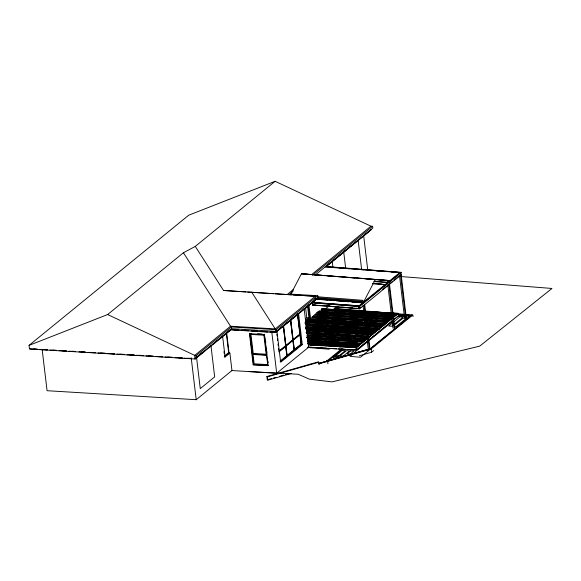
<?xml version="1.0" encoding="UTF-8"?>
<svg xmlns="http://www.w3.org/2000/svg" width="581" height="581" viewBox="0 0 581 581"><rect width="100%" height="100%" fill="white"/><g stroke="black" fill="none" stroke-linecap="round" stroke-linejoin="round"><path stroke-width="0.87" d="M312.883 302.389L358.767 305.831L312.418 302.483L312.687 305.09L358.709 308.693L359.123 308.075M358.709 308.693L358.448 306.093M363.299 302.41L362.74 302.868L359.116 302.585M373.982 281.567L387.556 282.635L388.115 282.177L387.926 280.601L364.396 278.757M290.769 294.218L301.474 273.76L390.047 280.572L301.474 273.76L313.195 274.762M375.355 279.534L363.481 302.229L315.73 298.496M359.537 308.838L359.508 306.514L358.571 306.202L358.6 308.518L359.537 308.838L401.173 274.82L400.926 272.75L399.982 272.431L358.571 306.202M401.173 274.82L400.287 275.031M399.982 272.431L325.483 266.701M315.563 298.641L315.715 299.912L275.685 332.55L230.947 329.848L195.187 359.007L29.486 349.007L29.05 345.375L188.702 215.21L275.133 181.294L370.969 226.205L372.624 226.307L372.835 228.035L314.902 275.271M29.05 345.375L107.63 314.546L183.414 252.75L195.281 246.402L275.133 181.294M195.281 246.402L223.532 290.485L315.28 296.281L275.249 328.911L230.512 326.217L194.751 355.369L195.187 359.007M107.63 314.546L194.751 355.369L196.407 355.47L232.168 326.319M194.955 357.104L196.618 357.199L231.572 328.701L276.316 331.395L317.945 297.457L317.734 295.729L289.57 294.03L292.359 291.749M204.766 350.641L194.969 358.818L198.477 355.957M226.503 332.92L230.011 330.059M199.879 354.817L201.985 353.103M203.386 351.955L204.788 350.815M209.697 346.813L211.099 345.666M213.198 343.952L230.73 329.659M275.467 293.826L287.108 294.582L293.398 289.454M311.569 274.639L370.969 226.205M312.6 275.249L372.624 226.307M326.021 266.418L327.393 265.299M327.684 264.936L343.153 252.321M344.555 251.174L346.668 249.46M348.07 248.312L358.136 240.236L361.636 269.599M326.297 266.251L343.168 252.495M344.577 251.348L349.501 247.339M350.902 246.191L353.016 244.47M354.417 243.323L355.826 242.175M360.743 238.166L362.152 237.019M364.258 235.298L370.569 229.967M371.382 229.669L326.21 266.686M264.754 334.213L264.355 334.54L268.073 365.681L253.156 364.781L249.445 333.639L251.602 333.421M224.484 355.986L228.653 352.594L226.336 333.218M229.88 353.074L229.052 353.023L224.251 356.937L225.079 356.988L229.88 353.074L231.964 370.547L196.204 399.706L47.076 390.708L42.173 349.646M231.572 328.701L231.369 326.965L276.106 329.667L317.734 295.729M296.332 314.946L297.617 313.9L301.248 344.351L280.594 361.186M281.131 327.684L297.864 314.038M270.1 332.034L275.474 332.361L291.459 319.325M292.788 318.214L294.937 316.485M296.15 315.476L297.719 314.219M299.803 312.52L301.19 311.387M302.585 310.254L315.098 300.05M312.687 305.09L315.715 305.04M305.403 318.962L306.804 317.822L308.961 317.952L307.589 306.47M305.453 320.806L308.961 317.952M253.156 364.781L268.473 365.355M305.577 322.223L309.76 318.816L308.177 305.519M324.685 309.462L329.391 305.621M278.873 351.2L285.598 345.717L283.245 325.992M279.396 351.156L300.05 334.315M278.96 351.89L285.685 346.407L286.796 355.754L280.071 361.237M332.862 309.811L336.98 306.448M334.024 309.876L338.142 306.521M280.529 361.622L301.452 344.562L302.28 344.613L298.561 313.471M302.28 344.613L280.659 362.239L276.948 331.097M399.619 272.511L325.164 266.962M231.964 370.547L276.701 373.249L308.729 347.14L304.146 308.751M359.232 306.238L400.643 272.474M359.508 306.514L401.435 272.38L325.759 266.476M358.876 308.794L360.983 307.08M382.741 289.338L392.567 281.327M393.976 280.18L398.886 276.171M392.988 328.214L387.832 284.966L389.553 284.581L394.71 327.829M341.759 348.782L326.478 361.244L327.64 361.309L342.921 348.854M340.038 355.906L346.465 350.663L349.609 350.851L343.182 356.095M392.03 318.228L355.993 347.714L356.269 350.067L366.843 341.519M393.214 317.371L398.152 313.333M393.78 319.775L398.719 315.737L398.443 313.384L356.269 347.699L308.344 344.845M368.913 339.762L371.056 338.084M372.421 336.9L373.866 335.796M375.268 334.649L392.124 320.908M393.49 319.724L398.689 315.766M392.4 320.886L356.56 350.118L307.727 347.14M392.277 321.62L352.587 353.982L319.02 363.488M352.362 354.461L350.045 356.349L360.503 357.25L369.276 350.096M392.226 323.152L388.718 326.014L391.863 326.202L403.105 317.037L399.953 316.848L393.635 322.005M394.332 325.287L403.011 318.206L406.155 318.395L396.14 326.566L394.564 326.471M412.808 315.011L411.646 314.938L369.966 348.92L371.128 348.985L412.808 315.011L413.004 316.652M370.62 348.702L374.113 345.855M375.508 344.715L399.249 325.36M400.643 324.22L402.037 323.087M404.136 321.38L405.531 320.24M406.925 319.1L411.116 315.686L398.501 314.604M371.52 352.275L373.605 350.575M291.945 291.974L293.318 290.863M291.379 373.438L267.87 380.134L267.275 379.8L266.882 376.517L318.25 361.883L318.846 362.217L319.136 364.679M266.882 376.517L267.478 376.844L318.846 362.217M323.828 362.007L370.148 348.803M371.121 348.992L319.02 363.829L318.424 363.503L370.525 348.665L371.121 348.992L371.513 352.282M269.018 379.306L271.625 378.565M273.368 378.064L275.982 377.323M279.461 376.328L283.818 375.094M285.554 374.592L288.169 373.852M359.356 355.739L370.642 352.529M352.914 353.713L369.923 349.275M310.436 364.258L310.82 364.2M248.537 371.549L298.213 374.258L309.324 379.153L332.02 381.884L479.695 346.153L551.95 288.459L398.174 276.331M388.391 284.508L389.553 284.581M287.108 294.582L291.509 294.843M293.274 294.952L315.28 296.281M322.586 308.787L390.933 312.934M392.712 313.021L398.406 313.348M397.985 313.442L321.409 308.881L363.684 311.452M365.485 311.561L397.883 313.776M322.346 309.266L325.055 309.382M332.238 309.862L334.946 309.978M342.129 310.457L343.937 310.523M349.319 310.893L353.829 311.118M358.31 311.438L363.721 311.714M370.896 312.193L373.605 312.309M377.192 312.578L382.596 312.854M389.778 313.333L391.587 313.399M321.22 309.826L396.743 314.379M321.148 309.884L396.721 314.72M340.967 311.409L342.841 311.46M350.859 312.004L352.725 312.055M360.75 312.6L362.617 312.651M319.092 310.777L395.581 315.33M324.532 311.387L326.369 311.46M353.306 313.123L355.144 313.195M364.991 313.827L363.198 313.718L364.977 313.871M324.525 311.431L326.319 311.539M353.292 313.166L355.093 313.275M317.989 311.714L394.419 316.275M317.93 311.721L391.674 316.195M326.958 312.593L328.831 312.643M374.607 315.468L376.481 315.519M384.499 316.064L386.365 316.115M316.841 312.614L391.463 317.11M316.768 312.672L392.306 317.248M319.514 313.115L321.373 313.21M329.405 313.711L331.264 313.805M360.017 315.519L358.172 315.447L359.959 315.599M377.054 316.587L378.914 316.681M388.805 317.277L386.946 317.182L388.733 317.335M319.506 313.159L321.3 313.268M329.391 313.755L331.192 313.863M377.047 316.63L378.841 316.739M315.606 313.617L364.229 316.485M365.957 316.652L392.095 318.17M340.894 315.403L342.688 315.512M350.779 315.999L352.58 316.108M360.648 316.58L362.471 316.71M389.423 318.315L392.139 318.497M321.939 314.328L323.748 314.386M331.831 314.924L333.639 314.982M341.715 315.519L343.531 315.577M360.598 316.66L362.406 316.718M389.372 318.395L392.081 318.504M315.418 314.561L390.94 319.114M314.466 314.582L390.926 319.165M324.372 315.49L326.224 315.519M343.255 316.63L345.129 316.674M353.146 317.226L355.013 317.277M363.038 317.822L364.904 317.872M372.922 318.417L374.774 318.446M313.282 315.512L389.778 320.058M328.679 316.703L326.82 316.601L328.606 316.761M377.207 319.608L375.37 319.535L377.156 319.688M388.616 321.01L312.128 316.456L388.595 321.344L386.801 321.235M319.405 317.139L321.206 317.248L319.427 317.161M329.296 317.734L331.097 317.843L329.318 317.756M358.07 319.47L359.864 319.579M386.837 321.206L388.602 321.053M358.012 319.55L359.828 319.608M311.932 317.4L387.454 321.954M311.866 317.458L364.97 320.647M366.705 320.763L387.433 322.295M323.661 318.432L321.801 318.337L323.588 318.49M331.693 318.933L333.552 319.027M343.422 319.601L341.584 319.528L343.371 319.681M360.46 320.668L362.319 320.763M331.678 318.976L333.479 319.085M360.452 320.712L362.246 320.821M308.961 318.286L386.271 323.239M324.242 319.499L326.094 319.594M334.126 320.095L335.963 320.167M344.017 320.69L345.818 320.799L344.003 320.741M374.629 322.499L372.791 322.426L374.571 322.586M324.227 319.543L326.028 319.652M334.119 320.138L335.912 320.247M307.807 319.23L385.13 323.849M307.741 319.238L385.08 323.929M307.785 319.572L309.629 319.601M326.66 320.712L328.534 320.756M355.434 322.448L357.3 322.491M375.21 323.639L377.062 323.668M306.652 320.131L383.954 325.135M306.645 320.175L383.961 324.837M312.091 320.785L310.232 320.683L312.019 320.843M340.836 322.499L338.999 322.419L340.786 322.578M357.881 323.559L359.741 323.661M369.625 324.256L367.766 324.154L369.552 324.314M377.657 324.75L379.516 324.852M357.867 323.61L359.668 323.719M377.65 324.801L379.444 324.91M305.483 321.126L382.814 325.738M306.34 321.213L382.792 326.079L380.083 325.963M341.475 323.552L343.269 323.661M360.358 324.692L362.152 324.801M380.134 325.883L382.799 325.788M312.651 321.896L314.466 321.954M321.714 322.382L324.351 322.557M331.606 322.978L333.407 323.087M341.425 323.632L343.233 323.69M360.3 324.772L362.174 324.823M370.191 325.367L371.993 325.476M305.228 322.077L365.471 325.709L305.163 322.135M367.265 325.818L381.652 326.689L367.192 325.876M305.199 322.462L307.051 322.491M324.082 323.602L325.948 323.653M333.966 324.198L335.84 324.249M343.858 324.794L345.731 324.844M372.624 326.529L374.476 326.558M304.894 323.138L380.49 327.633M307.647 323.581L309.484 323.653M328.381 324.815L326.529 324.721L328.316 324.873M336.414 325.316L338.273 325.411M346.305 325.912L348.164 326.006M358.034 326.58L356.197 326.507L357.983 326.667M375.072 327.648L376.931 327.742M307.632 323.624L309.433 323.733M336.406 325.36L338.2 325.469M346.291 325.956L348.092 326.064M375.065 327.691L376.858 327.8M379.328 328.577L305.533 324.191L379.306 328.919M310.123 324.706L311.917 324.815L310.072 324.794M338.89 326.442L340.691 326.551M357.773 327.582L359.566 327.691L357.794 327.604M369.458 328.287L367.664 328.178L369.48 328.309M377.548 328.781L379.349 328.882L377.497 328.861M338.839 326.522L340.648 326.587M306.245 325.186L378.187 329.834M306.172 325.244L378.158 329.572M312.52 325.905L314.372 326.006M324.242 326.58L322.404 326.5L324.191 326.66M341.287 327.64L343.146 327.742M362.028 328.875L360.169 328.781L361.956 328.933M370.053 329.376L371.913 329.471M312.505 325.956L314.306 326.064M341.272 327.691L343.073 327.8M370.046 329.427L371.84 329.536M305.911 326.246L377.011 330.473M314.989 327.038L316.79 327.147M324.881 327.633L326.682 327.742M343.763 328.773L345.579 328.904M372.53 330.509L374.331 330.618L372.479 330.589M314.938 327.118L316.754 327.176M324.83 327.713L326.638 327.771M343.712 328.853L345.521 328.911M305.722 327.19L365.957 330.821M367.758 330.93L375.798 331.497M305.65 327.248L365.943 330.872M367.686 330.988L375.834 331.468M307.487 327.684L309.353 327.735M326.369 328.824L328.236 328.875M336.254 329.42L338.127 329.471M346.145 330.015L348.019 330.066M356.037 330.611L357.889 330.64M305.461 328.185L374.687 332.361M305.446 328.236L374.665 332.702M311.794 328.897L309.934 328.802L311.721 328.955M338.701 330.538L340.56 330.633M358.484 331.729L360.343 331.824M338.694 330.582L340.488 330.691M358.47 331.773L360.271 331.882M306.085 329.289L373.525 333.312M306.042 329.325L373.503 333.654M322.295 330.524L324.096 330.633L322.244 330.604M341.178 331.664L342.979 331.773L341.127 331.744M312.425 329.95L314.227 330.059M351.018 332.339L352.812 332.448M306.732 330.298L372.363 334.257M306.659 330.357L372.356 334.307M314.793 331.17L316.66 331.221M324.685 331.773L326.551 331.816M353.451 333.509L355.303 333.53M306.398 331.359L366.705 334.932M368.434 335.099L371.201 335.201M307.349 331.693L309.208 331.787M317.241 332.288L319.1 332.39M328.984 332.986L327.132 332.884L328.919 333.044M337.016 333.479L338.854 333.559M355.899 334.62L357.736 334.7M307.342 331.744L309.136 331.845M317.226 332.339L319.027 332.448M337.009 333.53L338.803 333.639M355.884 334.671L357.685 334.779M306.202 332.347L370.061 336.457M306.136 332.361L370.024 336.493M319.666 333.501L321.511 333.53M338.592 334.562L340.415 334.692M348.447 335.186L350.307 335.288M358.324 335.833L360.191 335.883M368.209 336.428L370.082 336.479M306.848 333.356L368.884 337.096M306.775 333.414L368.87 337.147M323.951 334.692L322.114 334.62L323.9 334.772M342.848 335.854L340.989 335.753L342.775 335.912M350.88 336.348L352.74 336.45M362.631 337.045L360.772 336.951L362.559 337.103M350.866 336.399L352.667 336.508M234.288 329.703L238.762 329.972M244.129 330.298L248.603 330.567M253.977 330.894L257.557 331.105M263.818 331.482L267.398 331.7M272.765 332.027L275.474 332.361M231.623 329.717L238.784 330.146M241.471 330.306L248.624 330.742M251.312 330.901L257.572 331.279M260.259 331.439L267.42 331.874M307.414 334.467L367.722 338.04M324.583 335.745L326.406 335.876M324.532 335.825L326.34 335.891M363.19 338.157L365.006 338.222M307.226 335.411L366.56 338.992M307.153 335.469L366.538 339.326M307.189 335.796L309.063 335.847M317.081 336.392L318.947 336.443M326.972 336.987L328.839 337.038M336.857 337.59L338.708 337.612M355.739 338.723L357.591 338.752M306.891 336.472L365.347 340.016M257.739 333.792L262.125 334.06M321.387 337.605L319.528 337.51L321.315 337.663M329.42 338.106L331.272 338.2M339.304 338.701L341.141 338.781M358.186 339.841L360.046 339.936M329.405 338.157L331.206 338.265M339.297 338.752L341.091 338.861M358.172 339.892L359.973 340.001M249.445 333.639L264.464 334.54L266.904 354.955L252.648 354.098L250.215 333.683M306.63 337.467L364.236 340.88M306.645 337.488L364.222 341.221M322.005 338.643L323.799 338.752M350.771 340.379L352.573 340.488L350.793 340.401M364.258 341.192L360.663 340.974L364.28 341.214M321.954 338.723L323.762 338.781M331.838 339.319L333.654 339.377M340.902 339.798L343.531 340.023M307.334 338.469L363.081 341.831M307.262 338.527L363.067 341.875M324.401 339.834L326.253 339.936M355.027 341.672L353.168 341.57L354.955 341.73M324.387 339.885L326.181 339.994M307.901 339.58L361.898 343.117M307.995 339.827L309.811 339.958M336.762 341.563L338.563 341.672L336.711 341.643M355.645 342.703L357.46 342.834M307.945 339.907L309.753 339.972M355.594 342.783L357.402 342.841M360.757 343.72L307.698 340.568L360.707 343.799M319.419 341.534L321.235 341.664M329.267 342.165L331.126 342.26M339.144 342.805L340.996 342.834M358.027 343.945L360.743 343.77M307.451 341.519L359.595 344.671L307.378 341.584M321.816 342.732L323.675 342.826M333.559 343.422L331.707 343.327L333.487 343.48M341.592 343.923L343.451 344.017M321.801 342.775L323.602 342.884M341.584 343.974L343.378 344.083M308.017 342.637L358.433 345.615M308.039 342.659L358.412 345.956M324.292 343.858L326.086 343.967L324.242 343.937M334.126 344.54L335.934 344.598M344.017 345.136L345.826 345.194M353.909 345.731L355.717 345.789M307.828 343.574L357.271 346.559M307.777 343.661L357.293 346.872L355.441 346.842M307.792 343.967L309.666 344.017M336.566 345.702L338.411 345.731M308.453 344.678L356.146 347.591M310.283 345.049L312.099 345.179M320.167 345.644L321.968 345.753M339.05 346.784L340.865 346.915M309.666 347.177L326.754 348.157M328.541 348.31L336.646 348.753M338.433 348.905L345.637 349.297M347.423 349.45L355.528 349.893M33.698 348.92L37.322 349.137M42.762 349.464L47.286 349.733M52.726 350.067L56.35 350.285M61.782 350.612L66.314 350.88M71.746 351.214L75.37 351.432M81.71 351.81L85.334 352.035M90.774 352.362L95.299 352.631M100.738 352.957L105.263 353.233M110.702 353.56L114.326 353.778M119.759 354.105L124.29 354.381M129.723 354.708L134.255 354.984M138.786 355.252L143.311 355.528M148.751 355.855L153.275 356.131M158.715 356.458L162.339 356.676M167.771 357.003L172.303 357.279M177.735 357.605L182.267 357.881M187.699 358.208L191.323 358.426M30.096 348.869L37.344 349.312M40.06 349.471L47.308 349.907M50.024 350.074L56.372 350.459M59.088 350.619L66.336 351.055M69.052 351.222L75.392 351.607M79.016 351.825L85.356 352.202M88.072 352.369L95.32 352.805M98.036 352.972L105.284 353.408M107.1 353.517L114.348 353.952M117.064 354.12L124.312 354.555M127.028 354.715L134.276 355.158M136.085 355.267L143.333 355.703M146.049 355.862L153.297 356.306M156.013 356.465L162.36 356.85M165.077 357.017L172.325 357.453M175.041 357.613L182.289 358.049M184.097 358.165L191.345 358.6M223.532 290.485L245.923 291.923M247.709 292.04L273.68 293.717M315.527 274.929L314.902 274.886L325.483 275.706M387.926 280.601L387.309 280.558L387.556 282.635M307.625 347.525L329.282 349.203M331.954 267.362L334.671 267.572M339.188 267.928L341.904 268.139M346.421 268.495L349.137 268.705M354.563 269.134L356.364 269.272M361.789 269.7L363.597 269.838M369.022 270.267L371.738 270.477M376.256 270.833L378.972 271.044M383.489 271.4L386.205 271.61M391.623 272.039L393.431 272.177M327.292 275.852L332.724 276.273M334.533 276.418L340.248 276.868M341.773 276.984L347.489 277.435M349.297 277.58L354.73 278.001M357.155 278.19L362.588 278.619M387.868 281.836L389.669 281.974M374.084 281.211L387.65 282.272M372.864 283.412L374.672 283.55M378.289 283.833L381.906 284.116M372.399 283.506L385.058 284.494M372.544 283.673L385.203 284.661M317.8 296.789L363.052 300.333L362.551 301.292L317.299 297.748M315.817 298.823L362.834 302.512M364.185 302.781L316.587 299.084L312.135 302.716L359.733 306.412M314.771 299.106L327.481 300.101M329.253 300.246L334.714 300.667M336.493 300.813L341.94 301.234M344.635 301.452L349.174 301.8M351.875 302.018L357.315 302.44M312.324 302.846L358.354 306.448M319.325 305.323L322.934 305.606M326.544 305.889L331.054 306.238M333.763 306.456L338.273 306.804M341.882 307.088L345.492 307.371M349.108 307.654L352.718 307.937M356.327 308.22L359.029 308.431M312.542 304.923L358.564 308.526M397.876 314.822L409.482 315.774L407.956 317.015L406.17 316.87M398.138 316.209L404.391 316.725M387.28 312.868L335.854 308.46L335.288 308.918L367.773 311.699M392.698 313.326L394.499 313.486M398.108 313.791L404.427 314.336M406.235 314.488L411.646 314.953M371.382 312.012L374.992 312.317M398.45 314.328L411.087 315.41M348.019 310.283L335.426 309.477M351.628 310.595L354.33 310.82M337.227 309.637L340.836 309.942M344.439 310.254L348.048 310.559M351.65 310.871L354.359 311.104M398.522 314.88L402.132 315.192M405.734 315.498L408.443 315.73M251.704 292.185L275.249 328.911M183.414 252.75L230.512 326.217M406.359 318.33L401.202 275.082L400.643 275.539L405.799 318.787M399.481 275.474L404.529 317.814M388.994 285.039L394.15 328.287M363.662 235.726L367.686 269.519M369.785 347.162L364.737 304.814L364.178 305.272L369.334 348.52M363.016 305.199L368.172 348.447M356.306 347.736L356.589 350.089M343.727 251.987L345.637 268.001M332.201 261.385L332.942 267.609M327.64 361.309L327.931 363.779M308.903 304.684L310.595 318.86M305.541 307.226L306.804 317.822M297.842 314.314L301.452 344.562M297.494 314.379L299.847 334.097L293.122 339.58L290.776 319.855M290.573 319.644L294.204 350.089M290.449 320.116L292.802 339.841L285.917 345.455L283.564 325.73M283.368 325.52L286.999 355.964M276.846 334.169L277.057 335.956M277.377 338.65L277.595 340.444M278.016 344.025L278.234 345.818M278.553 348.513L278.764 350.299M276.106 329.667L276.316 331.395M275.459 330.647L275.685 332.55M271.806 332.179L276.701 373.249M265.604 341.337L265.815 343.117M266.773 351.12L266.984 352.899M267.943 360.91L268.153 362.689M267.478 376.844L267.87 380.134M249.845 333.32L253.556 364.454M226.575 332.267L229.052 353.023M222.603 336.232L225.079 356.988M223.961 351.585L224.172 353.342M210.961 345.724L214.672 376.866L200.263 388.609L196.552 357.468M196.407 355.47L196.618 357.199M191.2 357.743L196.204 399.706M292.889 340.531L286.005 346.145L287.116 355.492L294.001 349.878L292.889 340.531M299.934 334.794L293.209 340.27L294.32 349.617L301.045 344.134L299.934 334.794M342.202 350.408L333.015 357.896L336.159 358.092L345.354 350.597L342.202 350.408M336.784 355.746L335.266 356.981L339.587 357.242L343.444 356.146L336.784 355.746M350.721 350.917L347.155 353.829L350.299 354.018L353.873 351.113L350.721 350.917M345.274 312.622L343.415 312.52L345.201 312.68M357.453 318.439L355.594 318.337L357.38 318.497M340.989 318.439L339.188 318.33L340.945 318.475M378.747 320.719L376.946 320.61L378.768 320.741M350.452 331.228L348.593 331.134L350.379 331.286M373.547 333.617L369.952 333.4L373.561 333.639M355.151 337.59L353.357 337.481L355.114 337.626M263.89 335.193L250.963 334.416L253.229 353.444L266.156 354.221L263.89 335.193M266.614 355.281L253.025 354.461L254.137 363.808L267.725 364.628L266.614 355.281"/></g></svg>
